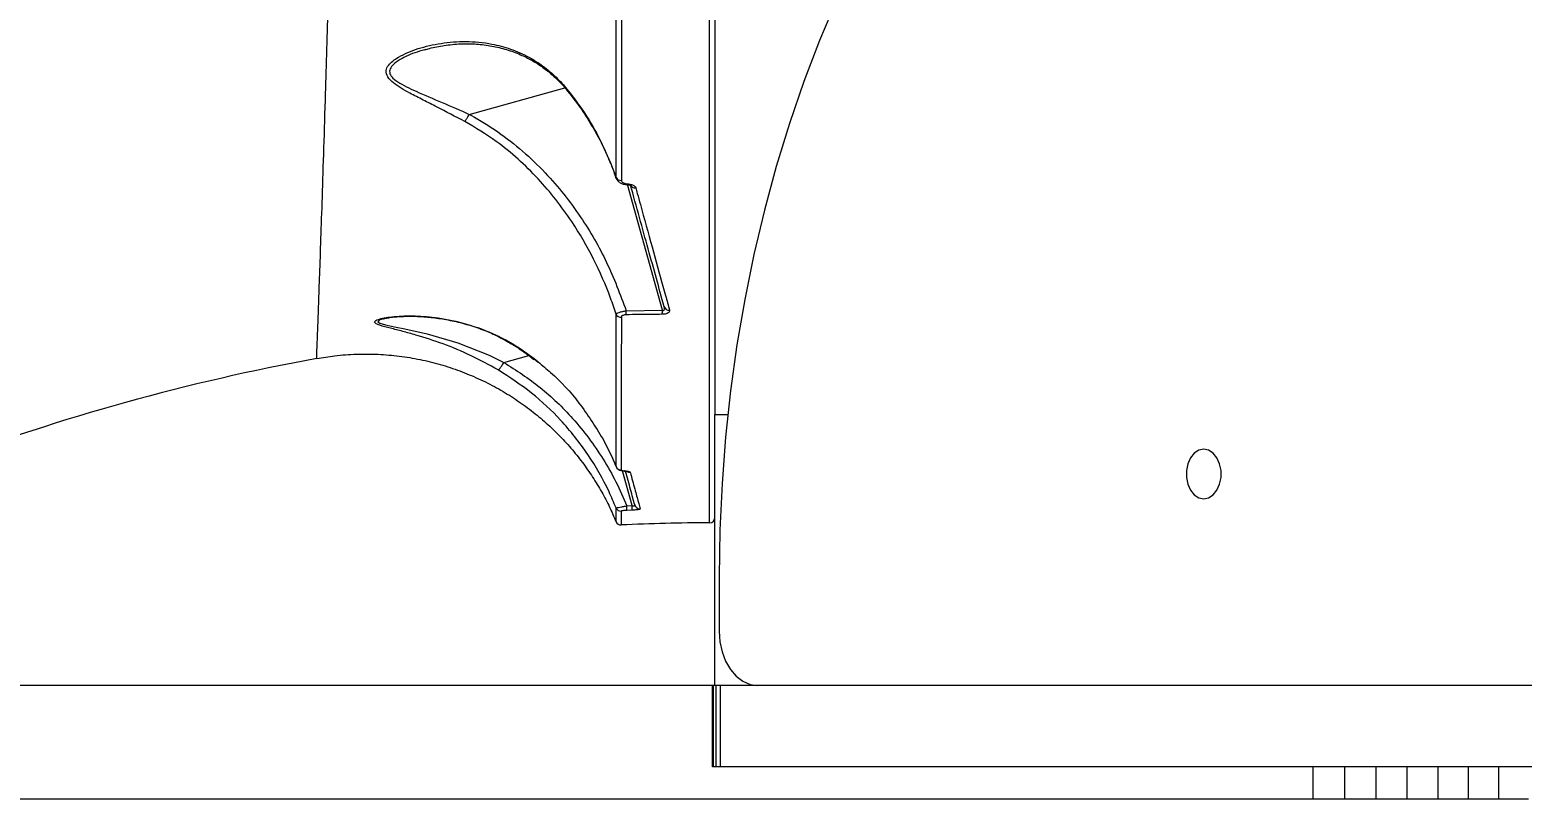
# Model space of a CAD drawing. Header units: millimetres. Extents: x -5960 to 5379, y -4374 to 3849.
# Drawn here: x 1323.1 to 1598.5, y 192.7 to 335.9 of the extents above; entities that cross this region are included whole.
import ezdxf

# ---------------------------------------------------------------- set-up
doc = ezdxf.new("R2010")
doc.units = ezdxf.units.MM
doc.layers.add('DiKom', color=7, linetype='Continuous', lineweight=0)
for name, color, linetype in [('DIKOM_ОБЪЕКТ', 7, 'Continuous'), ('DIKOM_РАЗМЕР_ЗОНА', 7, 'Continuous'), ('DIKOM_РАЗМЕР_ОБЪЕКТА', 7, 'Continuous')]:
    doc.layers.add(name, color=color, linetype=linetype)
doc.styles.add('style1', font='arial.ttf', dxfattribs={"width": 0.8})
doc.dimstyles.new('1-50', dxfattribs={"dimtxt": 300, "dimasz": 200, "dimexe": 100, "dimexo": 0, "dimgap": 100, "dimtad": 1, "dimtxsty": 'style1', "dimcen": 200, "dimclrd": 7, "dimclre": 7, "dimclrt": 7, "dimadec": 1, "dimazin": 2, "dimtfac": 1, "dimtmove": 0, "dimatfit": 2, "dimfxl": 0, "dimlwd": 25, "dimlwe": 18, "dimarcsym": 0})

# ---------------------------------------------------------------- blocks, each defined once
blk = doc.blocks.new('*D9')
at = {"layer": 'Defpoints', "color": 0, "transparency": 16777216}
for p in [(1597.35, 2348.89), (-3820.85, -1673.22), (-66.51, -1673.22)]:
    blk.add_point(p, dxfattribs=at)
at = {"layer": 'DiKom', "color": 7, "lineweight": 18, "transparency": 16777216}
for p, q in [((1597.35, 2348.89), (-3920.85, 2348.89)), ((-66.51, -1673.22), (-3920.85, -1673.22))]:
    blk.add_line(p, q, dxfattribs=at)
at = {"layer": 'DiKom', "color": 7, "lineweight": 25, "transparency": 16777216}
blk.add_line((-3820.85, 2148.89), (-3820.85, -1473.22), dxfattribs=at)
at = {"layer": 'DiKom', "color": 7, "transparency": 16777216}
for points in [[(-3854.19, 2148.89), (-3787.52, 2148.89), (-3820.85, 2348.89)], [(-3854.19, -1473.22), (-3787.52, -1473.22), (-3820.85, -1673.22)]]:
    blk.add_solid(points, dxfattribs=at)
at = {"layer": 'DiKom', "color": 7, "transparency": 16777216, "insert": (-4074.02, 240.95), "char_height": 300, "attachment_point": 5, "rotation": 90, "style": 'style1'}
blk.add_mtext('4050', dxfattribs=at)
blk = doc.blocks.new('*D10')
at = {"layer": 'Defpoints', "color": 0, "transparency": 16777216}
for p in [(3878.62, 405.09), (-2876.93, -459.72), (3878.62, -2693.66)]:
    blk.add_point(p, dxfattribs=at)
at = {"layer": 'DIKOM_РАЗМЕР_ОБЪЕКТА', "color": 7, "lineweight": 18, "transparency": 16777216}
for p, q in [((3878.62, 405.09), (3878.62, -2793.66)), ((-2876.93, -459.72), (-2876.93, -2793.66))]:
    blk.add_line(p, q, dxfattribs=at)
at = {"layer": 'DIKOM_РАЗМЕР_ОБЪЕКТА', "color": 7, "lineweight": 25, "transparency": 16777216}
blk.add_line((-2676.93, -2693.66), (3678.62, -2693.66), dxfattribs=at)
at = {"layer": 'DIKOM_РАЗМЕР_ОБЪЕКТА', "color": 7, "transparency": 16777216}
for points in [[(-2676.93, -2660.33), (-2676.93, -2726.99), (-2876.93, -2693.66)], [(3678.62, -2660.33), (3678.62, -2726.99), (3878.62, -2693.66)]]:
    blk.add_solid(points, dxfattribs=at)
at = {"layer": 'DIKOM_РАЗМЕР_ОБЪЕКТА', "color": 7, "transparency": 16777216, "insert": (-142.96, -2440.49), "char_height": 300, "attachment_point": 5, "style": 'style1'}
blk.add_mtext('6750', dxfattribs=at)
blk = doc.blocks.new('*D12')
at = {"layer": 'Defpoints', "color": 0, "transparency": 16777216}
for p in [(1921.97, 3848.89), (-5510.19, -3173.22), (433.49, -3173.22)]:
    blk.add_point(p, dxfattribs=at)
at = {"layer": 'DIKOM_РАЗМЕР_ЗОНА', "color": 7, "lineweight": 18, "transparency": 16777216}
for p, q in [((1921.97, 3848.89), (-5610.19, 3848.89)), ((433.49, -3173.22), (-5610.19, -3173.22))]:
    blk.add_line(p, q, dxfattribs=at)
at = {"layer": 'DIKOM_РАЗМЕР_ЗОНА', "color": 7, "lineweight": 25, "transparency": 16777216}
blk.add_line((-5510.19, 3648.89), (-5510.19, -2973.22), dxfattribs=at)
at = {"layer": 'DIKOM_РАЗМЕР_ЗОНА', "color": 7, "transparency": 16777216}
for points in [[(-5543.52, 3648.89), (-5476.85, 3648.89), (-5510.19, 3848.89)], [(-5543.52, -2973.22), (-5476.85, -2973.22), (-5510.19, -3173.22)]]:
    blk.add_solid(points, dxfattribs=at)
at = {"layer": 'DIKOM_РАЗМЕР_ЗОНА', "color": 7, "transparency": 16777216, "insert": (-5763.36, 142.42), "char_height": 300, "attachment_point": 5, "rotation": 90, "style": 'style1'}
blk.add_mtext('7050', dxfattribs=at)

msp = doc.modelspace()

# ---------------------------------------------------------------- linework, layer by layer
at = {"layer": 'DIKOM_ОБЪЕКТ', "color": 7, "linetype": 'Continuous', "lineweight": 15}
for p, q in [((1449.549, 1065.013), (1449.549, 265.013)), ((1396.214, 332.299), (1395.986, 332.234)), ((1404.201, 320.346), (1421.843, 325.238)), ((1430.284, 311.394), (1430.266, 311.311)), ((1430.284, 311.394), (1431.301, 308.708)), ((1431.322, 308.569), (1431.301, 308.708)), ((1433.325, 307.4), (1433.324, 307.4)), ((1439.841, 284.216), (1433.413, 307.394)), ((1433.158, 284.133), (1439.841, 284.216)), ((1410.604, 274.608), (1415.17, 275.875)), ((1416.172, 275.242), (1416.923, 274.64)), ((1416.177, 275.323), (1416.912, 274.7)), ((1449.549, 215.013), (1449.549, 265.013)), ((1449.549, 265.013), (1451.923, 265.013)), ((1434.269, 248.178), (1432.485, 254.608)), ((1433.251, 248.139), (1434.269, 248.178)), ((1431.285, 245.231), (1431.285, 245.271)), ((1431.286, 247.478), (1431.286, 247.77)), ((1434.266, 247.343), (1433.251, 247.304)), ((1450.323, 235.013), (1450.323, 225.013)), ((1324.348, 215.013), (1316.426, 215.013)), ((1340.834, 215.013), (1324.348, 215.013)), ((1344.898, 215.013), (1340.834, 215.013)), ((1349.111, 215.013), (1344.898, 215.013)), ((1351.3, 215.013), (1349.111, 215.013)), ((1353.559, 215.013), (1351.3, 215.013)), ((1355.898, 215.013), (1353.559, 215.013)), ((1358.328, 215.013), (1355.898, 215.013)), ((1360.86, 215.013), (1358.328, 215.013)), ((1363.505, 215.013), (1360.86, 215.013)), ((1366.273, 215.013), (1363.505, 215.013)), ((1369.175, 215.013), (1366.273, 215.013)), ((1372.222, 215.013), (1369.175, 215.013)), ((1375.424, 215.013), (1372.222, 215.013)), ((1378.793, 215.013), (1375.424, 215.013)), ((1382.338, 215.013), (1378.793, 215.013)), ((1386.072, 215.013), (1382.338, 215.013)), ((1390.004, 215.013), (1386.072, 215.013)), ((1394.146, 215.013), (1390.004, 215.013)), ((1398.507, 215.013), (1394.146, 215.013)), ((1403.1, 215.013), (1398.507, 215.013)), ((1407.934, 215.013), (1403.1, 215.013)), ((1418.37, 215.013), (1407.934, 215.013)), ((1449.099, 215.013), (1418.37, 215.013)), ((1449.099, 200.013), (1449.099, 215.013)), ((1449.277, 215.013), (1449.099, 215.013)), ((1449.277, 200.013), (1449.277, 215.013)), ((1449.763, 215.013), (1449.277, 215.013)), ((1449.763, 200.013), (1449.763, 215.013)), ((1450.553, 215.013), (1449.763, 215.013)), ((1450.553, 200.013), (1450.553, 215.013)), ((1451.642, 215.013), (1450.553, 215.013)), ((1453.026, 215.013), (1451.642, 215.013)), ((1454.7, 215.013), (1453.026, 215.013)), ((1456.662, 215.013), (1454.7, 215.013)), ((1458.905, 215.013), (1456.662, 215.013)), ((1461.426, 215.013), (1458.905, 215.013)), ((1464.22, 215.013), (1461.426, 215.013)), ((1467.284, 215.013), (1464.22, 215.013)), ((1470.612, 215.013), (1467.284, 215.013)), ((1474.201, 215.013), (1470.612, 215.013)), ((1478.046, 215.013), (1474.201, 215.013)), ((1482.143, 215.013), (1478.046, 215.013)), ((1885.193, 215.013), (1482.143, 215.013)), ((1449.277, 200.013), (1449.099, 200.013)), ((1449.763, 200.013), (1449.277, 200.013)), ((1450.553, 200.013), (1449.763, 200.013)), ((1451.642, 200.013), (1450.553, 200.013)), ((1453.026, 200.013), (1451.642, 200.013)), ((1454.7, 200.013), (1453.026, 200.013)), ((1456.662, 200.013), (1454.7, 200.013)), ((1458.905, 200.013), (1456.662, 200.013)), ((1461.426, 200.013), (1458.905, 200.013)), ((1464.22, 200.013), (1461.426, 200.013)), ((1467.284, 200.013), (1464.22, 200.013)), ((1470.612, 200.013), (1467.284, 200.013)), ((1474.201, 200.013), (1470.612, 200.013)), ((1478.046, 200.013), (1474.201, 200.013)), ((1482.143, 200.013), (1478.046, 200.013)), ((1885.193, 200.013), (1482.143, 200.013)), ((1559.94, 194.013), (1559.94, 200.013)), ((1565.763, 194.013), (1565.763, 200.013)), ((1571.554, 194.013), (1571.554, 200.013)), ((1577.303, 194.013), (1577.303, 200.013)), ((1583.001, 194.013), (1583.001, 200.013)), ((1588.635, 194.013), (1588.635, 200.013)), ((1594.198, 194.013), (1594.198, 200.013)), ((1324.348, 194.013), (1316.426, 194.013)), ((1340.834, 194.013), (1324.348, 194.013)), ((1344.898, 194.013), (1340.834, 194.013)), ((1349.111, 194.013), (1344.898, 194.013)), ((1351.3, 194.013), (1349.111, 194.013)), ((1353.559, 194.013), (1351.3, 194.013)), ((1355.898, 194.013), (1353.559, 194.013)), ((1358.328, 194.013), (1355.898, 194.013)), ((1360.86, 194.013), (1358.328, 194.013)), ((1363.505, 194.013), (1360.86, 194.013)), ((1366.273, 194.013), (1363.505, 194.013)), ((1369.175, 194.013), (1366.273, 194.013)), ((1372.222, 194.013), (1369.175, 194.013)), ((1375.424, 194.013), (1372.222, 194.013)), ((1378.793, 194.013), (1375.424, 194.013)), ((1382.338, 194.013), (1378.793, 194.013)), ((1386.072, 194.013), (1382.338, 194.013)), ((1390.004, 194.013), (1386.072, 194.013)), ((1394.146, 194.013), (1390.004, 194.013)), ((1398.507, 194.013), (1394.146, 194.013)), ((1403.1, 194.013), (1398.507, 194.013)), ((1407.934, 194.013), (1403.1, 194.013)), ((1418.37, 194.013), (1407.934, 194.013)), ((1559.94, 194.013), (1418.37, 194.013)), ((1565.763, 194.013), (1559.94, 194.013)), ((1571.554, 194.013), (1565.763, 194.013)), ((1577.303, 194.013), (1571.554, 194.013)), ((1583.001, 194.013), (1577.303, 194.013)), ((1588.635, 194.013), (1583.001, 194.013)), ((1594.198, 194.013), (1588.635, 194.013)), ((1599.677, 194.013), (1594.198, 194.013))]:
    msp.add_line(p, q, dxfattribs=at)
at = {"layer": 'DIKOM_ОБЪЕКТ', "color": 7, "linetype": 'Continuous', "lineweight": 15, "flags": 128}
for points in [[(1471.982, 341.381), (1468.85, 333.978), (1465.946, 326.392), (1463.277, 318.635), (1460.847, 310.723), (1458.66, 302.669), (1456.721, 294.49), (1455.033, 286.201), (1453.599, 277.816), (1452.422, 269.351), (1451.505, 260.823), (1450.848, 252.246), (1450.454, 243.638), (1450.323, 235.013)], [(1388.285, 282.611), (1387.96, 282.539), (1387.655, 282.419), (1387.329, 282.1), (1387.685, 281.812), (1388.736, 281.5), (1390.418, 281.142), (1392.328, 280.764), (1396.448, 279.84), (1402.112, 278.178), (1407.85, 275.924), (1410.593, 274.605), (1410.597, 274.604), (1410.597, 274.604)], [(1539.748, 258.574), (1538.839, 258.389), (1538.004, 257.85), (1537.311, 257), (1536.814, 255.908), (1536.556, 254.662), (1536.556, 253.364), (1536.814, 252.119), (1537.311, 251.027), (1538.004, 250.177), (1538.839, 249.637), (1539.748, 249.453), (1540.656, 249.637), (1541.491, 250.177), (1542.185, 251.027), (1542.681, 252.119), (1542.94, 253.364), (1542.94, 254.662), (1542.681, 255.908), (1542.185, 257), (1541.491, 257.85), (1540.656, 258.389), (1539.748, 258.574)], [(1432.928, 254.59), (1432.856, 254.567), (1432.836, 254.567)], [(1450.323, 225.013), (1450.458, 223.062), (1450.861, 221.186), (1451.514, 219.457), (1452.394, 217.942), (1453.465, 216.698), (1454.688, 215.774), (1456.014, 215.205), (1457.394, 215.013)]]:
    msp.add_lwpolyline(points, dxfattribs=at)
at = {"layer": 'DIKOM_ОБЪЕКТ', "color": 7, "linetype": 'Continuous', "lineweight": 15}
for centre, radius, start, end in [((1432.203, 309.169), 1.013, 207.09364, 273.84568), ((1433.181, 307.524), 0.19, 319.53812, 8.10854), ((1434.786, 307.699), 0.919, 210.00939, 278.98037), ((1421.893, 283.869), 11.268, 357.53378, 1.34518), ((1429.408, 284.149), 10.433, 356.25023, 0.37277), ((1441.061, 285.154), 0.928, 197.77909, 276.12845), ((1432.207, 283.944), 1.006, 205.04989, 273.35441), ((1449.549, -124.987), 407, 100.40243, 110.59844), ((1432.209, 255.77), 1.001, 203.07577, 272.8433), ((1433.831, 255.349), 1.005, 238.33542, 273.08414), ((1426.395, 247.724), 6.869, 356.4947, 3.4644), ((1427.518, 247.785), 6.762, 356.25524, 3.33583), ((1435.712, 248.566), 0.994, 195.64108, 272.46429), ((1432.209, 245.608), 1, 202.02818, 272.72388), ((1432.209, 248.154), 1, 202.58965, 272.72048), ((1448.549, 246.012), 1, 270.13438, 0), ((1449.549, -124.987), 370, 90.15448, 92.67861)]:
    msp.add_arc(centre, radius, start, end, dxfattribs=at)
for points, knots in [([(1448.551, 245.012), (1448.551, 245.137), (1448.551, 245.387), (1448.551, 247.394), (1448.551, 250.617), (1448.551, 255.222), (1448.551, 261.191), (1448.551, 268.403), (1448.551, 276.801), (1448.551, 286.307), (1448.551, 297.075), (1448.551, 309.124), (1448.55, 322.44), (1448.55, 336.126), (1448.55, 349.957), (1448.55, 363.734), (1448.55, 378.264), (1448.55, 393.516), (1448.55, 409.324), (1448.55, 425.608), (1448.55, 440.537), (1448.549, 450.207), (1448.549, 454.145)], [0, 0, 0, 0, 0.0530206, 0.1060932, 0.159125, 0.2136973, 0.268314, 0.3228862, 0.3759179, 0.4289907, 0.4820225, 0.5365947, 0.5912114, 0.6457835, 0.6919381, 0.7381465, 0.7843549, 0.8310012, 0.8776474, 0.9231193, 0.968694, 1, 1, 1, 1]), ([(1376.044, 275.43), (1376.045, 275.464), (1376.048, 275.544), (1376.112, 277.232), (1376.224, 280.235), (1376.381, 284.527), (1376.575, 289.943), (1376.799, 296.379), (1377.054, 303.992), (1377.337, 312.804), (1377.645, 322.809), (1377.965, 333.717), (1378.29, 345.443), (1378.618, 357.89), (1378.953, 371.321), (1379.29, 385.748), (1379.63, 401.077), (1379.852, 411.952), (1379.963, 417.387)], [0, 0, 0, 0, 0.0514872, 0.1168123, 0.1830758, 0.2493393, 0.3115752, 0.37386, 0.4360969, 0.5001469, 0.564249, 0.6282999, 0.6894102, 0.7505648, 0.8116759, 0.8744347, 0.9372408, 1, 1, 1, 1]), ([(1431.301, 308.708), (1431.302, 311.856), (1431.303, 318.151), (1431.305, 328.397), (1431.307, 339.175), (1431.309, 346.866), (1431.31, 350.712)], [0, 0, 0, 0, 0.2491211, 0.4982418, 0.7491208, 1, 1, 1, 1]), ([(1432.278, 350.216), (1432.278, 346.392), (1432.276, 338.744), (1432.275, 327.971), (1432.273, 317.681), (1432.271, 311.333), (1432.271, 308.159)], [0, 0, 0, 0, 0.2491213, 0.4982424, 0.7491208, 1, 1, 1, 1]), ([(1403.357, 319.034), (1401.642, 319.938), (1399.043, 321.307), (1395.667, 322.992), (1393.448, 324.138), (1391.603, 325.177), (1390.144, 326.153), (1389.037, 327.244), (1388.735, 328.393), (1389.213, 329.392), (1390.055, 330.215), (1391.263, 331.024), (1392.845, 331.8), (1395.441, 332.743), (1399.015, 333.564), (1403.602, 333.911), (1407.921, 333.518), (1411.828, 332.491), (1414.987, 331.114), (1417.818, 329.322), (1420.196, 327.351), (1421.585, 325.759), (1422.235, 325.014)], [0, 0, 0, 0, 0.0867814, 0.1315359, 0.1762559, 0.2078831, 0.2400719, 0.2736984, 0.3076374, 0.3372202, 0.3648044, 0.3930662, 0.4333492, 0.4736749, 0.5563649, 0.6423807, 0.7300153, 0.7923673, 0.8559812, 0.9051979, 0.9556706, 1, 1, 1, 1]), ([(1395.975, 332.27), (1396.26, 332.353), (1397.436, 332.695), (1399.627, 333.111), (1402.537, 333.406), (1405.482, 333.371), (1408.328, 333.02), (1411.051, 332.362), (1413.503, 331.469), (1415.665, 330.396), (1417.545, 329.21), (1419.267, 327.887), (1420.801, 326.424), (1421.779, 325.407), (1422.196, 324.842), (1422.197, 324.841)], [0, 0, 0, 0, 0.0341916, 0.1410715, 0.2542411, 0.3624795, 0.4656192, 0.5640968, 0.658614, 0.7349764, 0.8069873, 0.8747031, 0.9388577, 0.9998194, 1, 1, 1, 1]), ([(1395.986, 332.234), (1395.356, 332.067), (1393.556, 331.59), (1391.386, 330.542), (1389.835, 329.318), (1389.382, 328.306), (1389.606, 327.649), (1390.11, 326.992), (1390.978, 326.305), (1392.563, 325.439), (1395.283, 324.201), (1399.173, 322.554), (1402.525, 321.114), (1404.192, 320.341), (1404.193, 320.34)], [0, 0, 0, 0, 0.0782675, 0.2238682, 0.3079444, 0.3647839, 0.4211677, 0.4302878, 0.4960052, 0.5682911, 0.6408361, 0.8201961, 0.9998522, 1, 1, 1, 1]), ([(1422.235, 325.014), (1422.228, 325.001), (1422.207, 324.96), (1422.178, 324.889), (1422.205, 324.871), (1422.222, 324.86)], [0, 0, 0, 0, 0.1626216, 0.5053461, 1, 1, 1, 1]), ([(1422.235, 325.014), (1423.044, 323.969), (1425.061, 321.362), (1427.847, 316.842), (1429.468, 313.217), (1430.284, 311.394)], [0, 0, 0, 0, 0.249555, 0.6225674, 1, 1, 1, 1]), ([(1422.172, 324.82), (1422.691, 324.193), (1424.069, 322.529), (1426.038, 319.611), (1428.073, 316.091), (1429.474, 313.305), (1430.105, 311.667), (1430.245, 311.303)], [0, 0, 0, 0, 0.1542366, 0.4093417, 0.6665104, 0.9260583, 1, 1, 1, 1]), ([(1403.357, 319.034), (1403.37, 319.05), (1403.434, 319.125), (1403.594, 319.341), (1403.868, 319.764), (1404.085, 320.148), (1404.193, 320.34)], [0, 0, 0, 0, 0.0659091, 0.3172266, 0.6586189, 1, 1, 1, 1]), ([(1404.193, 320.34), (1404.194, 320.341), (1404.195, 320.343), (1404.198, 320.345), (1404.2, 320.345), (1404.201, 320.346)], [0, 0, 0, 0, 0.3030817, 0.7126464, 1, 1, 1, 1]), ([(1404.201, 320.346), (1404.307, 320.289), (1406.118, 319.324), (1409.517, 317.218), (1414.091, 313.648), (1418.149, 309.757), (1421.712, 305.65), (1425.67, 300.231), (1429.8, 293.147), (1432.038, 287.138), (1433.158, 284.133)], [0, 0, 0, 0, 0.0075315, 0.1291224, 0.2511154, 0.3728206, 0.4835489, 0.594289, 0.7971153, 1, 1, 1, 1]), ([(1431.295, 283.518), (1430.966, 284.496), (1429.798, 287.962), (1427.249, 293.762), (1423.751, 299.802), (1420.22, 304.679), (1416.919, 308.547), (1413.247, 312.142), (1408.803, 315.81), (1405.332, 317.865), (1403.357, 319.034)], [0, 0, 0, 0, 0.0670618, 0.237873, 0.4109025, 0.5196079, 0.6283007, 0.7402362, 0.8521487, 1, 1, 1, 1]), ([(1430.27, 311.319), (1430.391, 311.027), (1430.765, 310.122), (1431.07, 309.191), (1431.276, 308.559)], [0, 0, 0, 0, 0.3220934, 1, 1, 1, 1]), ([(1431.328, 308.572), (1431.368, 308.464), (1431.466, 308.204), (1431.799, 307.867), (1432.307, 307.571), (1432.852, 307.409), (1433.221, 307.416), (1433.326, 307.417)], [0, 0, 0, 0, 0.1415862, 0.3407687, 0.5800869, 0.8806436, 1, 1, 1, 1]), ([(1432.271, 308.159), (1432.274, 308.126), (1432.285, 308.018), (1432.408, 307.847), (1432.665, 307.686), (1432.994, 307.577), (1433.244, 307.559), (1433.369, 307.55)], [0, 0, 0, 0, 0.1043449, 0.3453519, 0.5759504, 0.7877569, 1, 1, 1, 1]), ([(1433.324, 307.398), (1433.336, 307.399), (1433.433, 307.402), (1433.617, 307.377), (1433.837, 307.32), (1433.971, 307.261), (1434.022, 307.216), (1434.013, 307.227), (1434.012, 307.228)], [0, 0, 0, 0, 0.029443, 0.2530681, 0.5087642, 0.7551615, 0.9772277, 1, 1, 1, 1]), ([(1433.369, 307.55), (1433.549, 307.538), (1433.908, 307.512), (1434.375, 307.354), (1434.767, 307.117), (1434.873, 306.905), (1434.929, 306.792)], [0, 0, 0, 0, 0.2322253, 0.4640104, 0.714016, 1, 1, 1, 1]), ([(1440.178, 284.871), (1439.22, 288.324), (1437.302, 295.242), (1435.06, 303.327), (1433.937, 307.376)], [0, 0, 0, 0, 0.4991744, 1, 1, 1, 1]), ([(1434.929, 306.792), (1435.024, 306.45), (1435.496, 304.739), (1436.7, 300.381), (1438.466, 293.987), (1440.049, 288.257), (1440.915, 285.119), (1441.16, 284.232)], [0, 0, 0, 0, 0.0413724, 0.2068719, 0.5381533, 0.8694363, 1, 1, 1, 1]), ([(1431.295, 283.518), (1431.338, 283.564), (1431.425, 283.655), (1431.826, 283.82), (1432.368, 283.977), (1432.841, 284.079), (1433.103, 284.124), (1433.158, 284.133)], [0, 0, 0, 0, 0.2435255, 0.4875525, 0.7197609, 0.9418239, 1, 1, 1, 1]), ([(1441.16, 284.232), (1441.165, 284.122), (1441.173, 283.942), (1440.918, 283.707), (1440.573, 283.557), (1440.177, 283.478), (1439.925, 283.47), (1439.818, 283.466)], [0, 0, 0, 0, 0.303855, 0.5023171, 0.7016799, 0.873272, 1, 1, 1, 1]), ([(1439.841, 284.216), (1439.879, 284.202), (1439.944, 284.178), (1440.034, 284.179), (1440.101, 284.202), (1440.158, 284.249), (1440.216, 284.349), (1440.247, 284.561), (1440.205, 284.749), (1440.178, 284.871)], [0, 0, 0, 0, 0.1044789, 0.1740863, 0.2298215, 0.3047756, 0.3967277, 0.6086719, 1, 1, 1, 1]), ([(1394.37, 279.646), (1393.54, 279.877), (1391.881, 280.338), (1389.575, 280.915), (1387.759, 281.392), (1386.724, 281.832), (1386.677, 282.246), (1387.533, 282.606), (1388.819, 282.878), (1390.956, 283.144), (1394.183, 283.236), (1398.708, 282.856), (1403.748, 281.8), (1408.544, 280.016), (1412.743, 277.817), (1415.023, 276.161), (1416.177, 275.323)], [0, 0, 0, 0, 0.0586092, 0.1171343, 0.1771455, 0.2194625, 0.2621848, 0.3079155, 0.3495822, 0.3921954, 0.4914196, 0.592659, 0.7126201, 0.8357248, 0.9168395, 1, 1, 1, 1]), ([(1388.282, 282.629), (1388.346, 282.648), (1388.544, 282.707), (1389.146, 282.825), (1390.183, 282.972), (1391.644, 283.092), (1393.582, 283.129), (1395.908, 283.035), (1398.544, 282.755), (1401.435, 282.235), (1404.415, 281.45), (1407.224, 280.444), (1409.458, 279.464), (1410.685, 278.756), (1411.144, 278.492)], [0, 0, 0, 0, 0.0199224, 0.0620097, 0.1140583, 0.1926526, 0.2785411, 0.3760032, 0.4891236, 0.6065583, 0.7300664, 0.8486401, 0.9434297, 1, 1, 1, 1]), ([(1431.288, 255.378), (1431.288, 257.082), (1431.289, 260.491), (1431.291, 267.048), (1431.293, 274.574), (1431.294, 280.537), (1431.295, 283.518)], [0, 0, 0, 0, 0.2486143, 0.4972306, 0.7486144, 1, 1, 1, 1]), ([(1432.266, 282.94), (1432.265, 279.987), (1432.264, 274.081), (1432.262, 266.556), (1432.26, 259.949), (1432.259, 256.497), (1432.259, 254.77)], [0, 0, 0, 0, 0.2486163, 0.4972326, 0.7486172, 1, 1, 1, 1]), ([(1433.15, 283.384), (1433.09, 283.381), (1432.938, 283.374), (1432.689, 283.326), (1432.458, 283.231), (1432.296, 283.095), (1432.276, 282.995), (1432.266, 282.94)], [0, 0, 0, 0, 0.1207706, 0.3075443, 0.5229346, 0.7374537, 1, 1, 1, 1]), ([(1439.818, 283.466), (1439.152, 283.463), (1436.93, 283.452), (1434.707, 283.412), (1433.15, 283.384)], [0, 0, 0, 0, 0.2996338, 1, 1, 1, 1]), ([(1409.53, 273.2), (1407.868, 274.116), (1404.498, 275.973), (1399.346, 278.101), (1396.028, 279.131), (1394.37, 279.646)], [0, 0, 0, 0, 0.3271756, 0.6636622, 1, 1, 1, 1]), ([(1411.144, 278.492), (1411.508, 278.293), (1412.685, 277.649), (1414.353, 276.53), (1415.616, 275.539), (1416.112, 275.149)], [0, 0, 0, 0, 0.2136805, 0.6906221, 1, 1, 1, 1]), ([(1376.064, 275.299), (1377.155, 275.487), (1379.573, 275.906), (1383.355, 276.161), (1387.348, 276.145), (1391.277, 275.807), (1395.12, 275.173), (1398.856, 274.255), (1402.466, 273.07), (1405.934, 271.633), (1409.243, 269.963), (1412.379, 268.079), (1415.329, 266.001), (1418.083, 263.75), (1420.631, 261.348), (1422.967, 258.819), (1425.084, 256.186), (1426.982, 253.475), (1428.654, 250.71), (1430.099, 247.97), (1430.897, 246.118), (1431.28, 245.229)], [0, 0, 0, 0, 0.0488011, 0.1082504, 0.1669132, 0.2248334, 0.2820411, 0.3385554, 0.3943878, 0.4495383, 0.5040011, 0.5577609, 0.6107941, 0.6630684, 0.7145401, 0.7651539, 0.8148378, 0.8635046, 0.9110424, 0.9573113, 1, 1, 1, 1]), ([(1409.53, 273.2), (1409.537, 273.203), (1409.568, 273.213), (1409.665, 273.287), (1409.871, 273.52), (1410.203, 273.974), (1410.458, 274.383), (1410.597, 274.604)], [0, 0, 0, 0, 0.0513195, 0.1965799, 0.4492389, 0.7018787, 1, 1, 1, 1]), ([(1431.286, 247.77), (1430.868, 248.76), (1429.425, 252.177), (1426.218, 257.761), (1421.366, 263.866), (1415.794, 269.149), (1411.632, 271.84), (1409.53, 273.2)], [0, 0, 0, 0, 0.094923, 0.3276218, 0.5657315, 0.7806002, 1, 1, 1, 1]), ([(1410.597, 274.604), (1410.597, 274.604), (1410.599, 274.606), (1410.601, 274.608), (1410.603, 274.608), (1410.604, 274.608)], [0, 0, 0, 0, 0.3327213, 0.7905356, 1, 1, 1, 1]), ([(1410.604, 274.608), (1412.879, 273.134), (1417.486, 270.149), (1422.555, 265.212), (1426.302, 260.662), (1428.975, 256.745), (1431.346, 252.58), (1432.616, 249.62), (1433.251, 248.139)], [0, 0, 0, 0, 0.2282508, 0.4620551, 0.5944932, 0.7269342, 0.8634662, 1, 1, 1, 1]), ([(1416.177, 275.323), (1416.177, 275.314), (1416.176, 275.288), (1416.193, 275.283), (1416.203, 275.28)], [0, 0, 0, 0, 0.3690721, 1, 1, 1, 1]), ([(1416.912, 274.7), (1417.683, 274.062), (1420.437, 271.782), (1424.693, 267.196), (1427.438, 262.773), (1428.828, 260.533)], [0, 0, 0, 0, 0.1610387, 0.5752364, 1, 1, 1, 1]), ([(1428.828, 260.533), (1429.589, 259.068), (1430.466, 257.378), (1431.191, 255.613), (1431.288, 255.378)], [0, 0, 0, 0, 0.8666427, 1, 1, 1, 1]), ([(1431.293, 255.348), (1431.344, 255.25), (1431.439, 255.066), (1431.663, 254.868), (1431.913, 254.729), (1432.256, 254.622), (1432.624, 254.573), (1432.927, 254.564), (1433.02, 254.561)], [0, 0, 0, 0, 0.1510367, 0.2841726, 0.4161522, 0.5795658, 0.8702576, 1, 1, 1, 1]), ([(1432.259, 254.77), (1432.261, 254.76), (1432.268, 254.725), (1432.365, 254.669), (1432.596, 254.614), (1432.818, 254.598), (1432.928, 254.59)], [0, 0, 0, 0, 0.1085414, 0.398419, 0.6996369, 1, 1, 1, 1]), ([(1432.836, 254.565), (1432.873, 254.564), (1433.012, 254.559), (1433.181, 254.538), (1433.311, 254.512), (1433.325, 254.508), (1433.33, 254.506)], [0, 0, 0, 0, 0.1393417, 0.5255792, 0.8103203, 1, 1, 1, 1]), ([(1432.928, 254.59), (1433.084, 254.579), (1433.395, 254.556), (1433.723, 254.479), (1433.86, 254.402), (1433.88, 254.356), (1433.885, 254.346)], [0, 0, 0, 0, 0.3053539, 0.6114426, 0.9125597, 1, 1, 1, 1]), ([(1434.754, 248.298), (1434.513, 249.167), (1434.062, 250.796), (1433.351, 253.359), (1433.019, 254.554)], [0, 0, 0, 0, 0.53381, 1, 1, 1, 1]), ([(1433.885, 254.346), (1433.923, 254.206), (1434.116, 253.508), (1434.582, 251.822), (1435.209, 249.55), (1435.573, 248.232), (1435.755, 247.572)], [0, 0, 0, 0, 0.0480622, 0.2403239, 0.6198801, 1, 1, 1, 1]), ([(1431.286, 247.77), (1431.318, 247.772), (1431.382, 247.775), (1431.743, 247.839), (1432.253, 247.937), (1432.786, 248.044), (1433.126, 248.114), (1433.251, 248.139)], [0, 0, 0, 0, 0.2193194, 0.4388152, 0.6560261, 0.8732947, 1, 1, 1, 1]), ([(1434.269, 248.178), (1434.318, 248.162), (1434.407, 248.133), (1434.51, 248.117), (1434.596, 248.115), (1434.65, 248.122), (1434.709, 248.145), (1434.738, 248.17), (1434.766, 248.223), (1434.76, 248.264), (1434.754, 248.298)], [0, 0, 0, 0, 0.1793677, 0.3191536, 0.3690571, 0.5165841, 0.55653, 0.7165891, 0.7656862, 1, 1, 1, 1]), ([(1431.285, 245.271), (1431.285, 245.362), (1431.285, 245.535), (1431.285, 246.851), (1431.286, 247.478)], [0, 0, 0, 0, 0.5227099, 1, 1, 1, 1]), ([(1432.257, 247.155), (1432.257, 246.462), (1432.256, 245.074), (1432.256, 244.402), (1432.256, 244.614), (1432.256, 244.616)], [0, 0, 0, 0, 0.4969949, 0.9939879, 1, 1, 1, 1]), ([(1433.251, 247.304), (1433.159, 247.3), (1432.964, 247.291), (1432.684, 247.265), (1432.447, 247.231), (1432.286, 247.192), (1432.267, 247.167), (1432.257, 247.155)], [0, 0, 0, 0, 0.1798523, 0.3800881, 0.5812493, 0.7907277, 1, 1, 1, 1]), ([(1435.755, 247.572), (1435.744, 247.552), (1435.724, 247.513), (1435.484, 247.452), (1435.122, 247.4), (1434.696, 247.362), (1434.402, 247.349), (1434.266, 247.343)], [0, 0, 0, 0, 0.2131336, 0.4264795, 0.6305913, 0.8289139, 1, 1, 1, 1])]:
    msp.add_open_spline(points, degree=3, knots=knots, dxfattribs=at)

# ---------------------------------------------------------------- dimensions: what is measured, and where the dimension line sits
at = {"layer": 'DiKom', "color": 3}
dim = msp.add_linear_dim(base=(-3820.852, -1673.222), p1=(1597.347, 2348.894), p2=(-66.509, -1673.222), angle=90, text='4050', dimstyle='1-50', override={"dimgap": 100}, dxfattribs=at)
dim.commit()
dim.dimension.update_dxf_attribs({"geometry": '*D9', "text_midpoint": (-3820.852, 240.949), "dimtype": 160})
at = {"layer": 'DIKOM_РАЗМЕР_ЗОНА'}
dim = msp.add_linear_dim(base=(-5510.185, -3173.222), p1=(1921.975, 3848.894), p2=(433.491, -3173.222), angle=90, text='7050', dimstyle='1-50', dxfattribs=at)
dim.commit()
dim.dimension.update_dxf_attribs({"geometry": '*D12', "text_midpoint": (-5510.185, 142.424), "dimtype": 160})
at = {"layer": 'DIKOM_РАЗМЕР_ОБЪЕКТА'}
dim = msp.add_linear_dim(base=(3878.624, -2693.661), p1=(-2876.932, -459.722), p2=(3878.624, 405.085), text='6750', dimstyle='1-50', dxfattribs=at)
dim.commit()
dim.dimension.update_dxf_attribs({"geometry": '*D10', "text_midpoint": (-142.96, -2693.661), "dimtype": 160})

doc.saveas('drawing.dxf')
